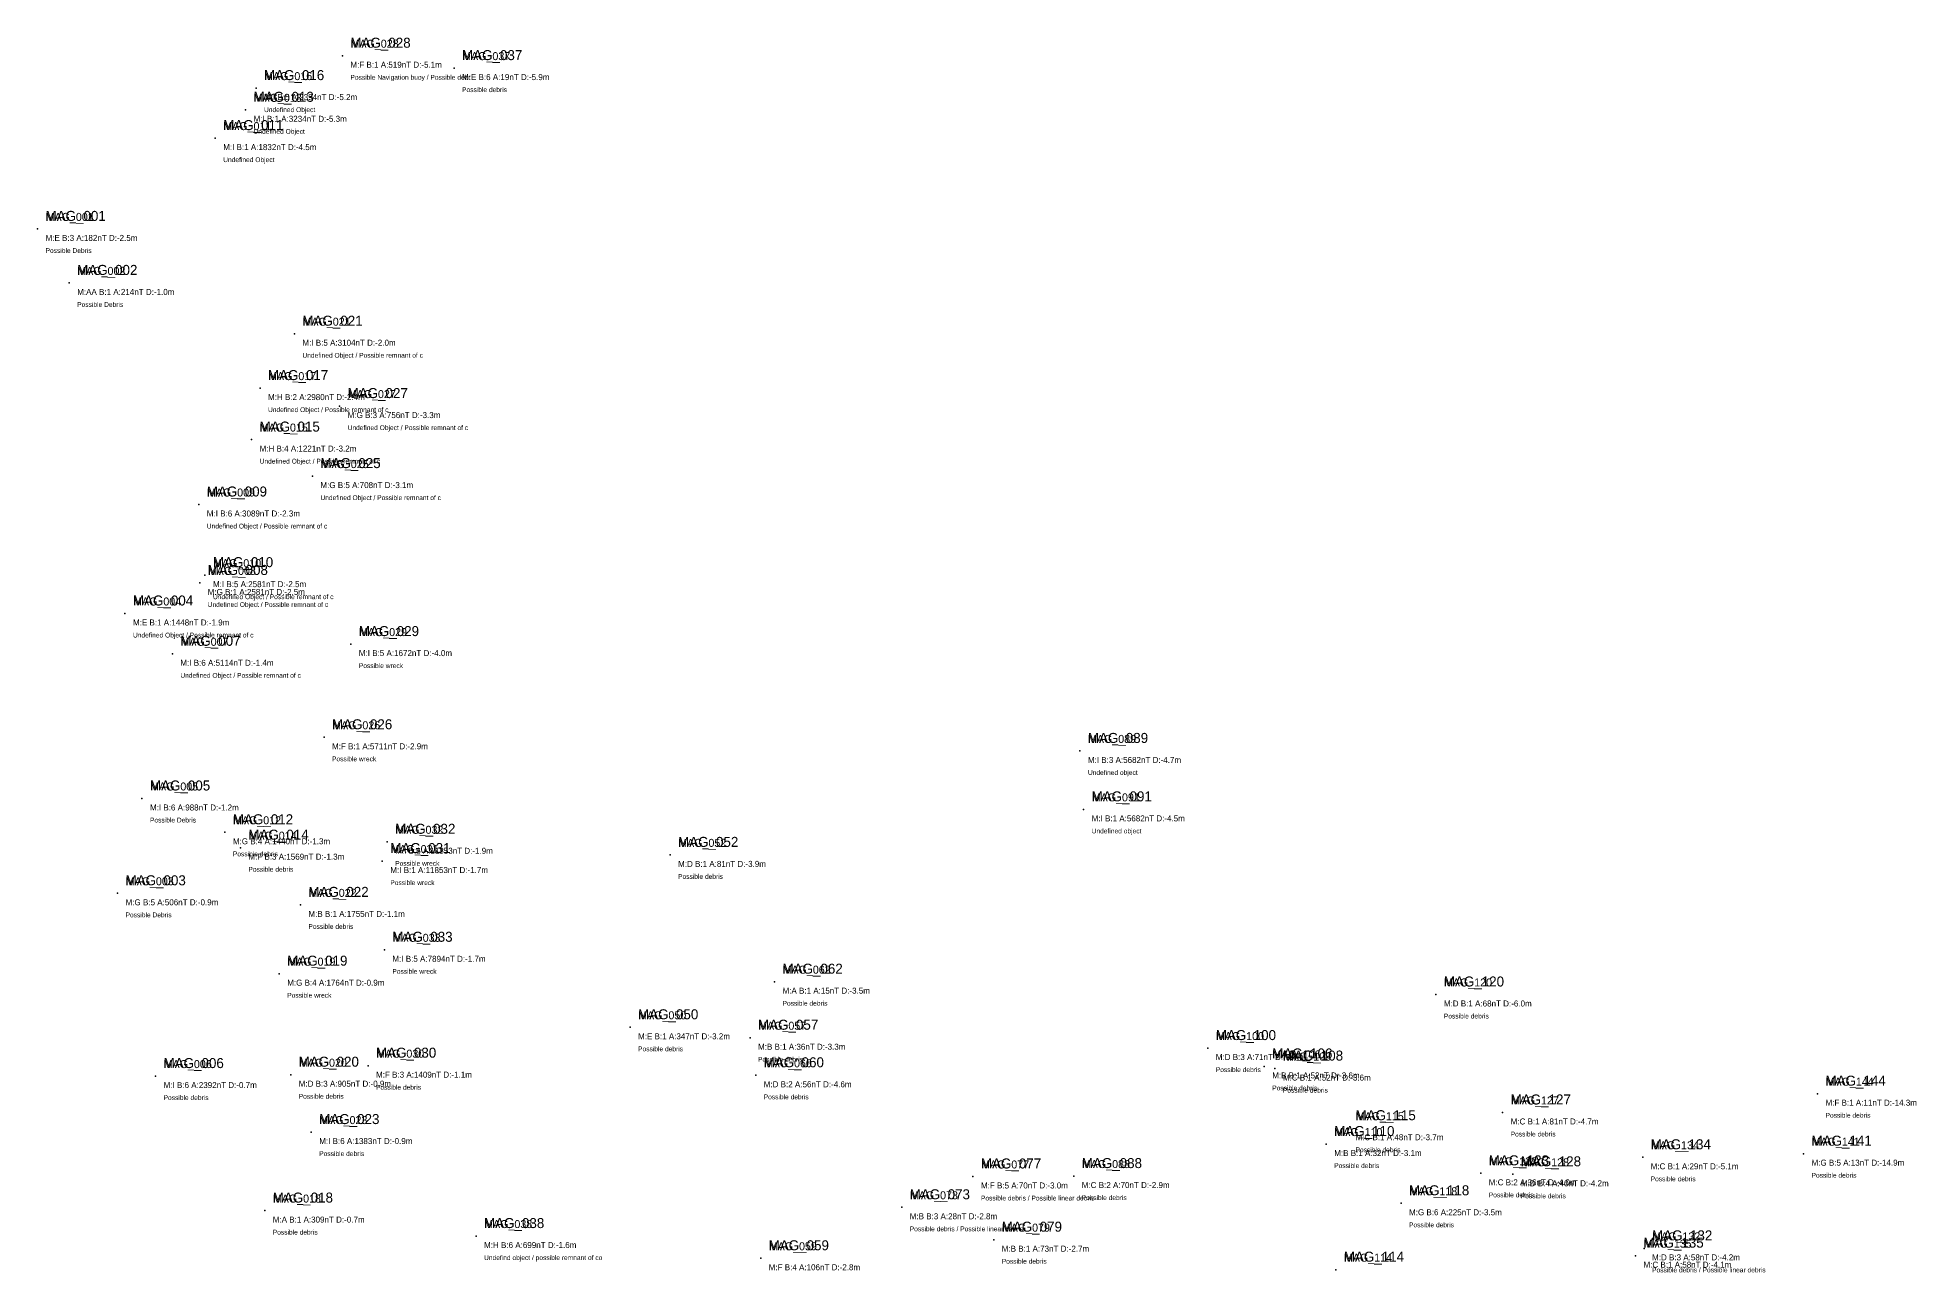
# Model space of a CAD drawing. Extents: x 536277 to 537709, y 710316 to 710988.
# Drawn here: x 536276.8 to 536746.4, y 710679.4 to 710988.2 of the extents above; entities that cross this region are included whole.
import ezdxf

# ---------------------------------------------------------------- set-up
doc = ezdxf.new("R2010")
doc.units = 0
for name, color, linetype in [('BURIAL_DEEP_5_6', 14, 'CONTINUOUS'), ('BURIAL_MEDIUM_3_4', 13, 'CONTINUOUS'), ('BURIAL_SHALLOW_1_2', 12, 'CONTINUOUS'), ('DEBRIS', 2, 'CONTINUOUS'), ('MASS_EXTREME_H_I', 11, 'CONTINUOUS'), ('MASS_HEAVY_F_G', 10, 'CONTINUOUS'), ('MASS_LIGHT_AAA_AA_A_B', 8, 'CONTINUOUS'), ('MASS_MEDIUM_C_D_E', 9, 'CONTINUOUS'), ('NAVIGATION_BUOY', 30, 'CONTINUOUS'), ('UNDEFINED_CONSTRUCTION', 3, 'CONTINUOUS'), ('UNDEFINED_OBJECTS', 4, 'CONTINUOUS'), ('WRECKS', 1, 'CONTINUOUS')]:
    doc.layers.add(name, color=color, linetype=linetype)

msp = doc.modelspace()

# ---------------------------------------------------------------- linework, layer by layer
at = {"layer": 'BURIAL_DEEP_5_6'}
for p in [(536380.913, 710980.525), (536331.413, 710975.525), (536341.013, 710914.125), (536345.513, 710878.525), (536317.113, 710871.425), (536318.656, 710853.758), (536355.113, 710836.525), (536310.5, 710834.1), (536302.913, 710797.925), (536364.2, 710787.1), (536296.813, 710774.225), (536363.5, 710760.1), (536306.313, 710728.525), (536345.213, 710714.525), (536718.213, 710709.125), (536510.613, 710703.425), (536617.613, 710696.725), (536386.413, 710688.525)]:
    msp.add_point(p, dxfattribs=at)
at = {"layer": 'BURIAL_MEDIUM_3_4'}
for p in [(536276.813, 710940.325), (536352.313, 710896.025), (536330.313, 710887.658), (536537.345, 710809.816), (536323.635, 710789.479), (536327.513, 710785.625), (536337.213, 710754.125), (536569.313, 710735.525), (536340.083, 710728.867), (536359.413, 710731.125), (536645.558, 710703.967), (536492.813, 710695.725), (536678.362, 710685.452), (536457.563, 710682.975), (536601.313, 710680.125)]:
    msp.add_point(p, dxfattribs=at)
at = {"layer": 'BURIAL_SHALLOW_1_2'}
for p in [(536353.013, 710983.625), (536328.8, 710970.1), (536321.213, 710963.025), (536284.713, 710926.825), (536332.413, 710900.525), (536317.334, 710851.816), (536298.663, 710844.175), (536348.413, 710813.225), (536538.284, 710795.205), (536434.913, 710783.825), (536362.983, 710782.276), (536342.513, 710771.325), (536461.013, 710752.125), (536626.313, 710748.925), (536424.913, 710740.725), (536454.897, 710738.11), (536456.313, 710728.725), (536583.414, 710730.939), (536586.082, 710730.401), (536721.713, 710724.125), (536643.013, 710719.425), (536604.245, 710715.491), (536598.913, 710711.525), (536678.013, 710708.225), (536535.813, 710703.525), (536637.541, 710704.215), (536333.6, 710694.9), (536515.813, 710687.625), (536676.213, 710683.625)]:
    msp.add_point(p, dxfattribs=at)
at = {"layer": 'DEBRIS'}
for p in [(536380.913, 710980.525), (536276.813, 710940.325), (536284.713, 710926.825), (536302.913, 710797.925), (536323.635, 710789.479), (536327.513, 710785.625), (536434.913, 710783.825), (536296.813, 710774.225), (536342.513, 710771.325), (536461.013, 710752.125), (536626.313, 710748.925), (536424.913, 710740.725), (536454.897, 710738.11), (536569.313, 710735.525), (536306.313, 710728.525), (536340.083, 710728.867), (536359.413, 710731.125), (536456.313, 710728.725), (536583.414, 710730.939), (536586.082, 710730.401), (536721.713, 710724.125), (536643.013, 710719.425), (536345.213, 710714.525), (536604.245, 710715.491), (536598.913, 710711.525), (536678.013, 710708.225), (536718.213, 710709.125), (536535.813, 710703.525), (536637.541, 710704.215), (536645.558, 710703.967), (536510.613, 710703.425), (536333.6, 710694.9), (536492.813, 710695.725), (536617.613, 710696.725), (536515.813, 710687.625), (536678.362, 710685.452), (536457.563, 710682.975), (536601.313, 710680.125), (536676.213, 710683.625)]:
    msp.add_point(p, dxfattribs=at)
at = {"layer": 'MASS_EXTREME_H_I'}
for p in [(536331.413, 710975.525), (536328.8, 710970.1), (536321.213, 710963.025), (536341.013, 710914.125), (536332.413, 710900.525), (536330.313, 710887.658), (536317.113, 710871.425), (536318.656, 710853.758), (536355.113, 710836.525), (536310.5, 710834.1), (536537.345, 710809.816), (536302.913, 710797.925), (536538.284, 710795.205), (536364.2, 710787.1), (536362.983, 710782.276), (536363.5, 710760.1), (536306.313, 710728.525), (536345.213, 710714.525), (536386.413, 710688.525)]:
    msp.add_point(p, dxfattribs=at)
at = {"layer": 'MASS_HEAVY_F_G'}
for p in [(536353.013, 710983.625), (536352.313, 710896.025), (536345.513, 710878.525), (536317.334, 710851.816), (536348.413, 710813.225), (536323.635, 710789.479), (536327.513, 710785.625), (536296.813, 710774.225), (536337.213, 710754.125), (536359.413, 710731.125), (536721.713, 710724.125), (536718.213, 710709.125), (536510.613, 710703.425), (536617.613, 710696.725), (536457.563, 710682.975)]:
    msp.add_point(p, dxfattribs=at)
at = {"layer": 'MASS_LIGHT_AAA_AA_A_B'}
for p in [(536284.713, 710926.825), (536342.513, 710771.325), (536461.013, 710752.125), (536454.897, 710738.11), (536583.414, 710730.939), (536598.913, 710711.525), (536333.6, 710694.9), (536492.813, 710695.725), (536515.813, 710687.625)]:
    msp.add_point(p, dxfattribs=at)
at = {"layer": 'MASS_MEDIUM_C_D_E'}
for p in [(536380.913, 710980.525), (536276.813, 710940.325), (536298.663, 710844.175), (536434.913, 710783.825), (536626.313, 710748.925), (536424.913, 710740.725), (536569.313, 710735.525), (536340.083, 710728.867), (536456.313, 710728.725), (536586.082, 710730.401), (536643.013, 710719.425), (536604.245, 710715.491), (536678.013, 710708.225), (536535.813, 710703.525), (536637.541, 710704.215), (536645.558, 710703.967), (536678.362, 710685.452), (536601.313, 710680.125), (536676.213, 710683.625)]:
    msp.add_point(p, dxfattribs=at)
at = {"layer": 'NAVIGATION_BUOY'}
msp.add_point((536353.013, 710983.625), dxfattribs=at)
at = {"layer": 'UNDEFINED_CONSTRUCTION'}
for p in [(536341.013, 710914.125), (536332.413, 710900.525), (536352.313, 710896.025), (536330.313, 710887.658), (536345.513, 710878.525), (536317.113, 710871.425), (536318.656, 710853.758), (536317.334, 710851.816), (536298.663, 710844.175), (536310.5, 710834.1), (536386.413, 710688.525)]:
    msp.add_point(p, dxfattribs=at)
at = {"layer": 'UNDEFINED_OBJECTS'}
for p in [(536331.413, 710975.525), (536328.8, 710970.1), (536321.213, 710963.025), (536537.345, 710809.816), (536538.284, 710795.205)]:
    msp.add_point(p, dxfattribs=at)
at = {"layer": 'WRECKS'}
for p in [(536355.113, 710836.525), (536348.413, 710813.225), (536364.2, 710787.1), (536362.983, 710782.276), (536363.5, 710760.1), (536337.213, 710754.125)]:
    msp.add_point(p, dxfattribs=at)

# ---------------------------------------------------------------- texts
at = {"layer": 'BURIAL_DEEP_5_6'}
for s, p in [('MAG_037', (536382.913, 710982.525)), ('MAG_016', (536333.413, 710977.525)), ('MAG_021', (536343.013, 710916.125)), ('MAG_025', (536347.513, 710880.525)), ('MAG_009', (536319.113, 710873.425)), ('MAG_010', (536320.656, 710855.758)), ('MAG_029', (536357.113, 710838.525)), ('MAG_007', (536312.5, 710836.1)), ('MAG_005', (536304.913, 710799.925)), ('MAG_032', (536366.2, 710789.1)), ('MAG_003', (536298.813, 710776.225)), ('MAG_033', (536365.5, 710762.1)), ('MAG_006', (536308.313, 710730.525)), ('MAG_023', (536347.213, 710716.525)), ('MAG_141', (536720.213, 710711.125)), ('MAG_077', (536512.613, 710705.425)), ('MAG_118', (536619.613, 710698.725)), ('MAG_038', (536388.413, 710690.525))]:
    msp.add_text(s, height=2, dxfattribs=at).set_placement(p)
at = {"layer": 'BURIAL_MEDIUM_3_4'}
for s, p in [('MAG_001', (536278.813, 710942.325)), ('MAG_027', (536354.313, 710898.025)), ('MAG_015', (536332.313, 710889.658)), ('MAG_089', (536539.345, 710811.816)), ('MAG_012', (536325.635, 710791.479)), ('MAG_014', (536329.513, 710787.625)), ('MAG_019', (536339.213, 710756.125)), ('MAG_100', (536571.313, 710737.525)), ('MAG_020', (536342.083, 710730.867)), ('MAG_030', (536361.413, 710733.125)), ('MAG_128', (536647.558, 710705.967)), ('MAG_073', (536494.813, 710697.725)), ('MAG_132', (536680.362, 710687.452)), ('MAG_059', (536459.563, 710684.975)), ('MAG_114', (536603.313, 710682.125))]:
    msp.add_text(s, height=2, dxfattribs=at).set_placement(p)
at = {"layer": 'BURIAL_SHALLOW_1_2'}
for s, p in [('MAG_028', (536355.013, 710985.625)), ('MAG_013', (536330.8, 710972.1)), ('MAG_011', (536323.213, 710965.025)), ('MAG_002', (536286.713, 710928.825)), ('MAG_017', (536334.413, 710902.525)), ('MAG_008', (536319.334, 710853.816)), ('MAG_004', (536300.663, 710846.175)), ('MAG_026', (536350.413, 710815.225)), ('MAG_091', (536540.284, 710797.205)), ('MAG_031', (536364.983, 710784.276)), ('MAG_052', (536436.913, 710785.825)), ('MAG_022', (536344.513, 710773.325)), ('MAG_062', (536463.013, 710754.125)), ('MAG_120', (536628.313, 710750.925)), ('MAG_050', (536426.913, 710742.725)), ('MAG_057', (536456.897, 710740.11)), ('MAG_060', (536458.313, 710730.725)), ('MAG_106', (536585.414, 710732.939)), ('MAG_108', (536588.082, 710732.401)), ('MAG_144', (536723.713, 710726.125)), ('MAG_127', (536645.013, 710721.425)), ('MAG_115', (536606.245, 710717.491)), ('MAG_110', (536600.913, 710713.525)), ('MAG_123', (536639.541, 710706.215)), ('MAG_134', (536680.013, 710710.225)), ('MAG_088', (536537.813, 710705.525)), ('MAG_018', (536335.6, 710696.9)), ('MAG_079', (536517.813, 710689.625)), ('MAG_135', (536678.213, 710685.625))]:
    msp.add_text(s, height=2, dxfattribs=at).set_placement(p)
at = {"layer": 'DEBRIS'}
for s, height, p in [('MAG_037', 2.5, (536382.913, 710982.525)), ('M:E B:6 A:19nT D:-5.9m', 1.5, (536382.913, 710977.525)), ('Possible debris', 1.2, (536382.913, 710974.525)), ('MAG_001', 2.5, (536278.813, 710942.325)), ('M:E B:3 A:182nT D:-2.5m', 1.5, (536278.813, 710937.325)), ('Possible Debris', 1.2, (536278.813, 710934.325)), ('MAG_002', 2.5, (536286.713, 710928.825)), ('M:AA B:1 A:214nT D:-1.0m', 1.5, (536286.713, 710923.825)), ('Possible Debris', 1.2, (536286.713, 710920.825)), ('MAG_005', 2.5, (536304.913, 710799.925)), ('Possible Debris', 1.2, (536304.913, 710791.925)), ('M:I B:6 A:988nT D:-1.2m', 1.5, (536304.913, 710794.925)), ('MAG_012', 2.5, (536325.635, 710791.479)), ('M:G B:4 A:1440nT D:-1.3m', 1.5, (536325.635, 710786.479)), ('MAG_014', 2.5, (536329.513, 710787.625)), ('MAG_052', 2.5, (536436.913, 710785.825)), ('Possible debris', 1.2, (536325.635, 710783.479)), ('M:F B:3 A:1569nT D:-1.3m', 1.5, (536329.513, 710782.625)), ('MAG_003', 2.5, (536298.813, 710776.225)), ('Possible debris', 1.2, (536329.513, 710779.625)), ('Possible debris', 1.2, (536436.913, 710777.825)), ('M:D B:1 A:81nT D:-3.9m', 1.5, (536436.913, 710780.825)), ('MAG_022', 2.5, (536344.513, 710773.325)), ('Possible Debris', 1.2, (536298.813, 710768.225)), ('M:G B:5 A:506nT D:-0.9m', 1.5, (536298.813, 710771.225)), ('M:B B:1 A:1755nT D:-1.1m', 1.5, (536344.513, 710768.325)), ('Possible debris', 1.2, (536344.513, 710765.325)), ('MAG_062', 2.5, (536463.013, 710754.125)), ('M:A B:1 A:15nT D:-3.5m', 1.5, (536463.013, 710749.125)), ('MAG_120', 2.5, (536628.313, 710750.925)), ('Possible debris', 1.2, (536463.013, 710746.125)), ('M:D B:1 A:68nT D:-6.0m', 1.5, (536628.313, 710745.925)), ('MAG_050', 2.5, (536426.913, 710742.725)), ('MAG_057', 2.5, (536456.897, 710740.11)), ('Possible debris', 1.2, (536628.313, 710742.925)), ('M:E B:1 A:347nT D:-3.2m', 1.5, (536426.913, 710737.725)), ('M:B B:1 A:36nT D:-3.3m', 1.5, (536456.897, 710735.11)), ('MAG_100', 2.5, (536571.313, 710737.525)), ('MAG_006', 2.5, (536308.313, 710730.525)), ('MAG_020', 2.5, (536342.083, 710730.867)), ('MAG_030', 2.5, (536361.413, 710733.125)), ('Possible debris', 1.2, (536426.913, 710734.725)), ('Possible debris', 1.2, (536456.897, 710732.11)), ('MAG_060', 2.5, (536458.313, 710730.725)), ('M:D B:3 A:71nT D:-3.4m', 1.5, (536571.313, 710732.525)), ('MAG_106', 2.5, (536585.414, 710732.939)), ('MAG_108', 2.5, (536588.082, 710732.401)), ('M:I B:6 A:2392nT D:-0.7m', 1.5, (536308.313, 710725.525)), ('M:D B:3 A:905nT D:-0.9m', 1.5, (536342.083, 710725.867)), ('M:F B:3 A:1409nT D:-1.1m', 1.5, (536361.413, 710728.125)), ('M:D B:2 A:56nT D:-4.6m', 1.5, (536458.313, 710725.725)), ('Possible debris', 1.2, (536571.313, 710729.525)), ('M:B B:1 A:52nT D:-3.6m', 1.5, (536585.414, 710727.939)), ('M:C B:1 A:52nT D:-3.6m', 1.5, (536588.082, 710727.401)), ('MAG_144', 2.5, (536723.713, 710726.125)), ('Possible debris', 1.2, (536308.313, 710722.525)), ('Possible debris', 1.2, (536342.083, 710722.867)), ('Possible debris', 1.2, (536361.413, 710725.125)), ('Possible debris', 1.2, (536458.313, 710722.725)), ('Possible debris', 1.2, (536585.414, 710724.939)), ('Possible debris', 1.2, (536588.082, 710724.401)), ('MAG_127', 2.5, (536645.013, 710721.425)), ('M:F B:1 A:11nT D:-14.3m', 1.5, (536723.713, 710721.125)), ('MAG_023', 2.5, (536347.213, 710716.525)), ('MAG_115', 2.5, (536606.245, 710717.491)), ('M:C B:1 A:81nT D:-4.7m', 1.5, (536645.013, 710716.425)), ('Possible debris', 1.2, (536723.713, 710718.125)), ('M:I B:6 A:1383nT D:-0.9m', 1.5, (536347.213, 710711.525)), ('MAG_110', 2.5, (536600.913, 710713.525)), ('M:C B:1 A:48nT D:-3.7m', 1.5, (536606.245, 710712.491)), ('Possible debris', 1.2, (536645.013, 710713.425)), ('MAG_141', 2.5, (536720.213, 710711.125)), ('Possible debris', 1.2, (536347.213, 710708.525)), ('M:B B:1 A:32nT D:-3.1m', 1.5, (536600.913, 710708.525)), ('Possible debris', 1.2, (536606.245, 710709.491)), ('MAG_123', 2.5, (536639.541, 710706.215)), ('MAG_128', 2.5, (536647.558, 710705.967)), ('MAG_134', 2.5, (536680.013, 710710.225)), ('MAG_077', 2.5, (536512.613, 710705.425)), ('MAG_088', 2.5, (536537.813, 710705.525)), ('Possible debris', 1.2, (536600.913, 710705.525)), ('Possible debris', 1.2, (536680.013, 710702.225)), ('M:C B:1 A:29nT D:-5.1m', 1.5, (536680.013, 710705.225)), ('Possible debris', 1.2, (536720.213, 710703.125)), ('M:G B:5 A:13nT D:-14.9m', 1.5, (536720.213, 710706.125)), ('MAG_018', 2.5, (536335.6, 710696.9)), ('MAG_073', 2.5, (536494.813, 710697.725)), ('M:F B:5 A:70nT D:-3.0m', 1.5, (536512.613, 710700.425)), ('Possible debris', 1.2, (536537.813, 710697.525)), ('M:C B:2 A:70nT D:-2.9m', 1.5, (536537.813, 710700.525)), ('MAG_118', 2.5, (536619.613, 710698.725)), ('Possible debris', 1.2, (536639.541, 710698.215)), ('M:C B:2 A:36nT D:-4.0m', 1.5, (536639.541, 710701.215)), ('Possible debris', 1.2, (536647.558, 710697.967)), ('M:D B:4 A:40nT D:-4.2m', 1.5, (536647.558, 710700.967)), ('M:B B:3 A:28nT D:-2.8m', 1.5, (536494.813, 710692.725)), ('Possible debris / Possible linear debris', 1.2, (536512.613, 710697.425)), ('M:G B:6 A:225nT D:-3.5m', 1.5, (536619.613, 710693.725)), ('Possible debris', 1.2, (536335.6, 710688.9)), ('M:A B:1 A:309nT D:-0.7m', 1.5, (536335.6, 710691.9)), ('Possible debris / Possible linear debris', 1.2, (536494.813, 710689.725)), ('MAG_079', 2.5, (536517.813, 710689.625)), ('Possible debris', 1.2, (536619.613, 710690.725)), ('MAG_132', 2.5, (536680.362, 710687.452)), ('MAG_059', 2.5, (536459.563, 710684.975)), ('M:B B:1 A:73nT D:-2.7m', 1.5, (536517.813, 710684.625)), ('MAG_135', 2.5, (536678.213, 710685.625)), ('M:F B:4 A:106nT D:-2.8m', 1.5, (536459.563, 710679.975)), ('Possible debris', 1.2, (536517.813, 710681.625)), ('MAG_114', 2.5, (536603.313, 710682.125)), ('M:C B:1 A:58nT D:-4.1m', 1.5, (536678.213, 710680.625)), ('Possible debris / Possible linear debris', 1.2, (536680.362, 710679.452)), ('M:D B:3 A:58nT D:-4.2m', 1.5, (536680.362, 710682.452))]:
    msp.add_text(s, height=height, dxfattribs=at).set_placement(p)
at = {"layer": 'MASS_EXTREME_H_I'}
for s, p in [('MAG_016', (536333.413, 710977.525)), ('MAG_013', (536330.8, 710972.1)), ('MAG_011', (536323.213, 710965.025)), ('MAG_021', (536343.013, 710916.125)), ('MAG_017', (536334.413, 710902.525)), ('MAG_015', (536332.313, 710889.658)), ('MAG_009', (536319.113, 710873.425)), ('MAG_010', (536320.656, 710855.758)), ('MAG_029', (536357.113, 710838.525)), ('MAG_007', (536312.5, 710836.1)), ('MAG_089', (536539.345, 710811.816)), ('MAG_005', (536304.913, 710799.925)), ('MAG_091', (536540.284, 710797.205)), ('MAG_032', (536366.2, 710789.1)), ('MAG_031', (536364.983, 710784.276)), ('MAG_033', (536365.5, 710762.1)), ('MAG_006', (536308.313, 710730.525)), ('MAG_023', (536347.213, 710716.525)), ('MAG_038', (536388.413, 710690.525))]:
    msp.add_text(s, height=2, dxfattribs=at).set_placement(p)
at = {"layer": 'MASS_HEAVY_F_G'}
for s, p in [('MAG_028', (536355.013, 710985.625)), ('MAG_027', (536354.313, 710898.025)), ('MAG_025', (536347.513, 710880.525)), ('MAG_008', (536319.334, 710853.816)), ('MAG_026', (536350.413, 710815.225)), ('MAG_012', (536325.635, 710791.479)), ('MAG_014', (536329.513, 710787.625)), ('MAG_003', (536298.813, 710776.225)), ('MAG_019', (536339.213, 710756.125)), ('MAG_030', (536361.413, 710733.125)), ('MAG_144', (536723.713, 710726.125)), ('MAG_141', (536720.213, 710711.125)), ('MAG_077', (536512.613, 710705.425)), ('MAG_118', (536619.613, 710698.725)), ('MAG_059', (536459.563, 710684.975))]:
    msp.add_text(s, height=2, dxfattribs=at).set_placement(p)
at = {"layer": 'MASS_LIGHT_AAA_AA_A_B'}
for s, p in [('MAG_002', (536286.713, 710928.825)), ('MAG_022', (536344.513, 710773.325)), ('MAG_062', (536463.013, 710754.125)), ('MAG_057', (536456.897, 710740.11)), ('MAG_106', (536585.414, 710732.939)), ('MAG_110', (536600.913, 710713.525)), ('MAG_018', (536335.6, 710696.9)), ('MAG_073', (536494.813, 710697.725)), ('MAG_079', (536517.813, 710689.625))]:
    msp.add_text(s, height=2, dxfattribs=at).set_placement(p)
at = {"layer": 'MASS_MEDIUM_C_D_E'}
for s, p in [('MAG_037', (536382.913, 710982.525)), ('MAG_001', (536278.813, 710942.325)), ('MAG_004', (536300.663, 710846.175)), ('MAG_052', (536436.913, 710785.825)), ('MAG_120', (536628.313, 710750.925)), ('MAG_050', (536426.913, 710742.725)), ('MAG_100', (536571.313, 710737.525)), ('MAG_020', (536342.083, 710730.867)), ('MAG_060', (536458.313, 710730.725)), ('MAG_108', (536588.082, 710732.401)), ('MAG_127', (536645.013, 710721.425)), ('MAG_115', (536606.245, 710717.491)), ('MAG_123', (536639.541, 710706.215)), ('MAG_134', (536680.013, 710710.225)), ('MAG_088', (536537.813, 710705.525)), ('MAG_128', (536647.558, 710705.967)), ('MAG_132', (536680.362, 710687.452)), ('MAG_135', (536678.213, 710685.625)), ('MAG_114', (536603.313, 710682.125))]:
    msp.add_text(s, height=2, dxfattribs=at).set_placement(p)
at = {"layer": 'NAVIGATION_BUOY'}
for s, height, p in [('MAG_028', 2.5, (536355.013, 710985.625)), ('M:F B:1 A:519nT D:-5.1m', 1.5, (536355.013, 710980.625)), ('Possible Navigation buoy / Possible debr', 1.2, (536355.013, 710977.625))]:
    msp.add_text(s, height=height, dxfattribs=at).set_placement(p)
at = {"layer": 'UNDEFINED_CONSTRUCTION'}
for s, height, p in [('MAG_021', 2.5, (536343.013, 710916.125)), ('M:I B:5 A:3104nT D:-2.0m', 1.5, (536343.013, 710911.125)), ('Undefined Object / Possible remnant of c', 1.2, (536343.013, 710908.125)), ('MAG_017', 2.5, (536334.413, 710902.525)), ('M:H B:2 A:2980nT D:-2.4m', 1.5, (536334.413, 710897.525)), ('MAG_027', 2.5, (536354.313, 710898.025)), ('MAG_015', 2.5, (536332.313, 710889.658)), ('Undefined Object / Possible remnant of c', 1.2, (536334.413, 710894.525)), ('M:G B:3 A:756nT D:-3.3m', 1.5, (536354.313, 710893.025)), ('Undefined Object / Possible remnant of c', 1.2, (536354.313, 710890.025)), ('Undefined Object / Possible remnant of c', 1.2, (536332.313, 710881.658)), ('M:H B:4 A:1221nT D:-3.2m', 1.5, (536332.313, 710884.658)), ('MAG_025', 2.5, (536347.513, 710880.525)), ('MAG_009', 2.5, (536319.113, 710873.425)), ('Undefined Object / Possible remnant of c', 1.2, (536347.513, 710872.525)), ('M:G B:5 A:708nT D:-3.1m', 1.5, (536347.513, 710875.525)), ('M:I B:6 A:3089nT D:-2.3m', 1.5, (536319.113, 710868.425)), ('Undefined Object / Possible remnant of c', 1.2, (536319.113, 710865.425)), ('MAG_008', 2.5, (536319.334, 710853.816)), ('MAG_010', 2.5, (536320.656, 710855.758)), ('M:G B:1 A:2581nT D:-2.5m', 1.5, (536319.334, 710848.816)), ('M:I B:5 A:2581nT D:-2.5m', 1.5, (536320.656, 710850.758)), ('MAG_004', 2.5, (536300.663, 710846.175)), ('Undefined Object / Possible remnant of c', 1.2, (536319.334, 710845.816)), ('Undefined Object / Possible remnant of c', 1.2, (536320.656, 710847.758)), ('M:E B:1 A:1448nT D:-1.9m', 1.5, (536300.663, 710841.175)), ('Undefined Object / Possible remnant of c', 1.2, (536300.663, 710838.175)), ('MAG_007', 2.5, (536312.5, 710836.1)), ('M:I B:6 A:5114nT D:-1.4m', 1.5, (536312.5, 710831.1)), ('Undefined Object / Possible remnant of c', 1.2, (536312.5, 710828.1)), ('MAG_038', 2.5, (536388.413, 710690.525)), ('M:H B:6 A:699nT D:-1.6m', 1.5, (536388.413, 710685.525)), ('Undefind object / possible remnant of co', 1.2, (536388.413, 710682.525))]:
    msp.add_text(s, height=height, dxfattribs=at).set_placement(p)
at = {"layer": 'UNDEFINED_OBJECTS'}
for s, height, p in [('MAG_016', 2.5, (536333.413, 710977.525)), ('MAG_013', 2.5, (536330.8, 710972.1)), ('M:I B:5 A:2394nT D:-5.2m', 1.5, (536333.413, 710972.525)), ('MAG_011', 2.5, (536323.213, 710965.025)), ('M:I B:1 A:3234nT D:-5.3m', 1.5, (536330.8, 710967.1)), ('Undefined Object', 1.2, (536333.413, 710969.525)), ('Undefined Object', 1.2, (536330.8, 710964.1)), ('Undefined Object', 1.2, (536323.213, 710957.025)), ('M:I B:1 A:1832nT D:-4.5m', 1.5, (536323.213, 710960.025)), ('MAG_089', 2.5, (536539.345, 710811.816)), ('M:I B:3 A:5682nT D:-4.7m', 1.5, (536539.345, 710806.816)), ('Undefined object', 1.2, (536539.345, 710803.816)), ('MAG_091', 2.5, (536540.284, 710797.205)), ('M:I B:1 A:5682nT D:-4.5m', 1.5, (536540.284, 710792.205)), ('Undefined object', 1.2, (536540.284, 710789.205))]:
    msp.add_text(s, height=height, dxfattribs=at).set_placement(p)
at = {"layer": 'WRECKS'}
for s, height, p in [('MAG_029', 2.5, (536357.113, 710838.525)), ('M:I B:5 A:1672nT D:-4.0m', 1.5, (536357.113, 710833.525)), ('Possible wreck', 1.2, (536357.113, 710830.525)), ('MAG_026', 2.5, (536350.413, 710815.225)), ('M:F B:1 A:5711nT D:-2.9m', 1.5, (536350.413, 710810.225)), ('Possible wreck', 1.2, (536350.413, 710807.225)), ('MAG_032', 2.5, (536366.2, 710789.1)), ('MAG_031', 2.5, (536364.983, 710784.276)), ('M:I B:6 A:11853nT D:-1.9m', 1.5, (536366.2, 710784.1)), ('M:I B:1 A:11853nT D:-1.7m', 1.5, (536364.983, 710779.276)), ('Possible wreck', 1.2, (536366.2, 710781.1)), ('Possible wreck', 1.2, (536364.983, 710776.276)), ('MAG_033', 2.5, (536365.5, 710762.1)), ('MAG_019', 2.5, (536339.213, 710756.125)), ('Possible wreck', 1.2, (536365.5, 710754.1)), ('M:I B:5 A:7894nT D:-1.7m', 1.5, (536365.5, 710757.1)), ('M:G B:4 A:1764nT D:-0.9m', 1.5, (536339.213, 710751.125)), ('Possible wreck', 1.2, (536339.213, 710748.125))]:
    msp.add_text(s, height=height, dxfattribs=at).set_placement(p)

doc.saveas('drawing.dxf')
